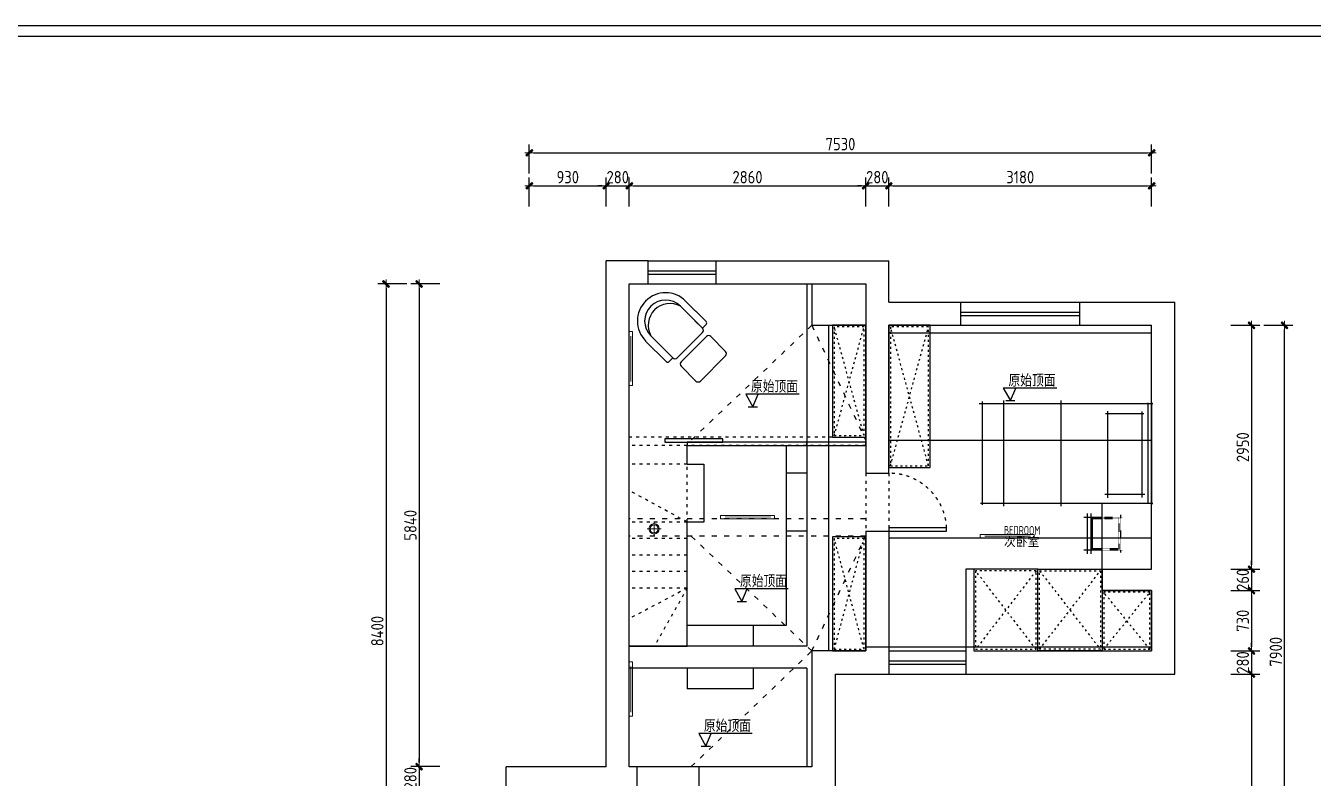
# Model space of a CAD drawing. Header units: millimetres. Extents: x -58733 to 427521, y -235734 to 553534.
# Drawn here: x 274368 to 289947, y -215198 to -206094 of the extents above; entities that cross this region are included whole.
import ezdxf

# ---------------------------------------------------------------- set-up
doc = ezdxf.new("R2010")
doc.units = ezdxf.units.MM
doc.linetypes.add('ACAD_ISO03W100', pattern=[30, 12, -18])
for name, color, linetype in [('00-墙体', 7, 'Continuous'), ('02-活动家具', 1, 'Continuous'), ('ZL文字', 2, 'Continuous'), ('图框', 251, 'Continuous')]:
    doc.layers.add(name, color=color, linetype=linetype)
for name, color, linetype, lineweight in [('P★10 文字说明', 32, 'Continuous', 0), ('墙体', 7, 'Continuous', 30), ('顶-灯具', 1, 'Continuous', 5)]:
    doc.layers.add(name, color=color, linetype=linetype, lineweight=lineweight)
doc.styles.add('-仿宋_GB2312', font='simsun.ttc', dxfattribs={"width": 0.8})
doc.styles.add('CCD_DIM', font='ARCHS.SHX')
doc.styles.add('编号', font='ARCHSTYL.SHX', dxfattribs={"width": 0.8})
doc.dimstyles.new('海龍1：50', dxfattribs={"dimscale": 50, "dimtxt": 3, "dimasz": 1, "dimexe": 2, "dimexo": 2, "dimgap": 0.6, "dimtad": 1, "dimdec": 0, "dimrnd": 5, "dimdsep": 46, "dimtxsty": 'CCD_DIM', "dimblk": 'WS-cj', "dimcen": 1, "dimclrd": 242, "dimclre": 242, "dimclrt": 2, "dimadec": 0, "dimazin": 2, "dimtfac": 1, "dimtdec": 0, "dimtix": 1, "dimtmove": 2, "dimatfit": 3, "dimldrblk": 'CCD_Leader_Arrow', "dimfxl": 5, "dimfxlon": 1, "dimtolj": 1, "dimarcsym": 0})

# ---------------------------------------------------------------- blocks, each defined once
blk = doc.blocks.new('图框1比60')
at = {"layer": '图框', "color": 121}
blk.add_line((186038, 61389), (161670, 61389), dxfattribs=at)
at = {"layer": '图框', "color": 8}
blk.add_line((161809, 61249), (185898, 61249), dxfattribs=at)
blk = doc.blocks.new('zw$DBEA')
for p, q in [((36, 1266), (36, 20)), ((36, 1253), (36, 16)), ((2045, 30), (2045, 1248)), ((2086, 1253), (2086, 16)), ((2102, 1237), (0, 1237)), ((16, 37), (2102, 37))]:
    blk.add_line(p, q)
at = {"color": 251}
for p, q in [((292, 1277), (292, 0)), ((987, 1277), (987, 0)), ((1526, 1121), (1990, 1121)), ((1556, 100), (1556, 1149)), ((1966, 1144), (1966, 106)), ((2003, 139), (1520, 139))]:
    blk.add_line(p, q, dxfattribs=at)
blk = doc.blocks.new('A$C2EBB641D')
for p, q in [((267, 733), (267, 0)), ((333, 733), (333, 0)), ((533, 667), (200, 667)), ((200, 67), (533, 67))]:
    blk.add_line(p, q)
at = {"color": 250, "linetype": 'ACAD_ISO03W100', "ltscale": 0.1}
for p, q in [((867, 27), (867, 707)), ((907, 667), (533, 667)), ((853, 640), (533, 640)), ((840, 80), (840, 653)), ((533, 93), (853, 93)), ((533, 67), (907, 67))]:
    blk.add_line(p, q, dxfattribs=at)
at = {"color": 251}
for p, q in [((533, 640), (347, 640)), ((360, 653), (360, 80)), ((347, 93), (533, 93))]:
    blk.add_line(p, q, dxfattribs=at)
blk = doc.blocks.new('zw$DCE2')
for p, q in [((316, 1068), (11, 763)), ((550, 889), (370, 1068)), ((550, 835), (244, 530)), ((597, 788), (291, 483)), ((651, 788), (695, 833)), ((979, 585), (731, 833)), ((11, 709), (191, 530)), ((291, 429), (246, 384)), ((246, 349), (495, 100)), ((246, 349), (375, 220))]:
    blk.add_line(p, q)
at = {"color": 251}
for p, q in [((916, 522), (651, 788)), ((291, 429), (557, 163)), ((291, 429), (382, 338))]:
    blk.add_line(p, q, dxfattribs=at)
for centre, radius, start, end in [((343, 1041), 38.1, 45, 135), ((523, 862), 38.1, 315, 45), ((624, 761), 38.1, 45, 135), ((713, 815), 25, 45, 135), ((38, 736), 38.1, 135, 225), ((217, 557), 38.1, 225, 315), ((318, 456), 38.1, 135, 225), ((737, 342), 342, 225, 45), ((264, 366), 25, 135, 225)]:
    blk.add_arc(centre, radius, start, end)
for centre, radius, start, end in [((737, 342), 254, 225, 45), ((684, 395), 265, 241.2602, 28.7398)]:
    blk.add_arc(centre, radius, start, end, dxfattribs=at)
blk = doc.blocks.new('WS-cj')
blk.add_hatch(color=1).paths.add_polyline_path([(0.59, 0.82), (-0.82, -0.59), (-0.59, -0.82), (0.82, 0.59)])
at = {"color": 1, "linetype": 'ByBlock', "lineweight": 0}
for p, q in [((-1.1, 0), (0, 0)), ((0, 0), (1.1, 0))]:
    blk.add_line(p, q, dxfattribs=at)
at = {"color": 1}
blk.add_lwpolyline([(0.59, 0.82), (-0.82, -0.59), (-0.59, -0.82), (0.82, 0.59)], close=True, dxfattribs=at)
blk = doc.blocks.new('*D1204')
at = {"color": 242, "lineweight": -2}
for p, q in [((165430, -208281), (165430, -207931)), ((166360, -208281), (166360, -207931)), ((165480, -208031), (166310, -208031))]:
    blk.add_line(p, q, dxfattribs=at)
at = {"layer": 'Defpoints', "color": 0}
for p in [(166360, -208031), (165430, -208431), (166360, -208431)]:
    blk.add_point(p, dxfattribs=at)
at = {"color": 242, "linetype": 'ByBlock', "lineweight": -2, "xscale": 50, "yscale": 50, "zscale": 50, "rotation": 180}
blk.add_blockref('WS-cj', (165430, -208031), dxfattribs=at)
at = {"color": 242, "linetype": 'ByBlock', "lineweight": -2, "xscale": 50, "yscale": 50, "zscale": 50}
blk.add_blockref('WS-cj', (166360, -208031), dxfattribs=at)
at = {"color": 2, "insert": (165895, -207926), "char_height": 150, "attachment_point": 5, "style": 'CCD_DIM'}
blk.add_mtext('\\A1;930', dxfattribs=at)
blk = doc.blocks.new('CCD_Leader_Arrow')
at = {"color": 1, "linetype": 'ByBlock'}
blk.add_line((0, 0), (-1, 0), dxfattribs=at)
for points in [[(-0.86, 0.67), (-0.6, 0.85), (-0.24, 0), (0, 0)], [(-0.86, -0.67), (-0.6, -0.85), (-0.24, 0), (0, 0)]]:
    blk.add_solid(points, dxfattribs=at)
blk = doc.blocks.new('*D1205')
at = {"color": 242, "lineweight": -2}
for p, q in [((166360, -208281), (166360, -207931)), ((166640, -208281), (166640, -207931)), ((166310, -208031), (166260, -208031)), ((166360, -208031), (166640, -208031)), ((166690, -208031), (166740, -208031))]:
    blk.add_line(p, q, dxfattribs=at)
at = {"layer": 'Defpoints', "color": 0}
for p in [(166640, -208031), (166360, -208431), (166640, -208431)]:
    blk.add_point(p, dxfattribs=at)
at = {"color": 242, "linetype": 'ByBlock', "lineweight": -2, "xscale": 50, "yscale": 50, "zscale": 50}
blk.add_blockref('WS-cj', (166360, -208031), dxfattribs=at)
at = {"color": 242, "linetype": 'ByBlock', "lineweight": -2, "xscale": 50, "yscale": 50, "zscale": 50, "rotation": 180}
blk.add_blockref('WS-cj', (166640, -208031), dxfattribs=at)
at = {"color": 2, "insert": (166500, -207926), "char_height": 150, "attachment_point": 5, "style": 'CCD_DIM'}
blk.add_mtext('\\A1;280', dxfattribs=at)
blk = doc.blocks.new('*D1206')
at = {"color": 242, "lineweight": -2}
for p, q in [((166640, -208281), (166640, -207931)), ((169500, -208281), (169500, -207931)), ((166690, -208031), (169450, -208031))]:
    blk.add_line(p, q, dxfattribs=at)
at = {"layer": 'Defpoints', "color": 0}
for p in [(169500, -208031), (166640, -208431), (169500, -208431)]:
    blk.add_point(p, dxfattribs=at)
at = {"color": 242, "linetype": 'ByBlock', "lineweight": -2, "xscale": 50, "yscale": 50, "zscale": 50, "rotation": 180}
blk.add_blockref('WS-cj', (166640, -208031), dxfattribs=at)
at = {"color": 242, "linetype": 'ByBlock', "lineweight": -2, "xscale": 50, "yscale": 50, "zscale": 50}
blk.add_blockref('WS-cj', (169500, -208031), dxfattribs=at)
at = {"color": 2, "insert": (168070, -207926), "char_height": 150, "attachment_point": 5, "style": 'CCD_DIM'}
blk.add_mtext('\\A1;2860', dxfattribs=at)
blk = doc.blocks.new('*D1207')
at = {"color": 242, "lineweight": -2}
for p, q in [((169500, -208281), (169500, -207931)), ((169780, -208281), (169780, -207931)), ((169450, -208031), (169400, -208031)), ((169500, -208031), (169780, -208031)), ((169830, -208031), (169880, -208031))]:
    blk.add_line(p, q, dxfattribs=at)
at = {"layer": 'Defpoints', "color": 0}
for p in [(169780, -208031), (169500, -208431), (169780, -208431)]:
    blk.add_point(p, dxfattribs=at)
at = {"color": 242, "linetype": 'ByBlock', "lineweight": -2, "xscale": 50, "yscale": 50, "zscale": 50}
blk.add_blockref('WS-cj', (169500, -208031), dxfattribs=at)
at = {"color": 242, "linetype": 'ByBlock', "lineweight": -2, "xscale": 50, "yscale": 50, "zscale": 50, "rotation": 180}
blk.add_blockref('WS-cj', (169780, -208031), dxfattribs=at)
at = {"color": 2, "insert": (169640, -207926), "char_height": 150, "attachment_point": 5, "style": 'CCD_DIM'}
blk.add_mtext('\\A1;280', dxfattribs=at)
blk = doc.blocks.new('*D1208')
at = {"color": 242, "lineweight": -2}
for p, q in [((169780, -208281), (169780, -207931)), ((172960, -208281), (172960, -207931)), ((169830, -208031), (172910, -208031))]:
    blk.add_line(p, q, dxfattribs=at)
at = {"layer": 'Defpoints', "color": 0}
for p in [(172960, -208031), (169780, -208431), (172960, -208431)]:
    blk.add_point(p, dxfattribs=at)
at = {"color": 242, "linetype": 'ByBlock', "lineweight": -2, "xscale": 50, "yscale": 50, "zscale": 50, "rotation": 180}
blk.add_blockref('WS-cj', (169780, -208031), dxfattribs=at)
at = {"color": 242, "linetype": 'ByBlock', "lineweight": -2, "xscale": 50, "yscale": 50, "zscale": 50}
blk.add_blockref('WS-cj', (172960, -208031), dxfattribs=at)
at = {"color": 2, "insert": (171370, -207926), "char_height": 150, "attachment_point": 5, "style": 'CCD_DIM'}
blk.add_mtext('\\A1;3180', dxfattribs=at)
blk = doc.blocks.new('*D1209')
at = {"color": 242, "lineweight": -2}
for p, q in [((165430, -207881), (165430, -207531)), ((165480, -207631), (172910, -207631)), ((172960, -207881), (172960, -207531))]:
    blk.add_line(p, q, dxfattribs=at)
at = {"layer": 'Defpoints', "color": 0}
for p in [(172960, -207631), (165430, -208431), (172960, -208431)]:
    blk.add_point(p, dxfattribs=at)
at = {"color": 242, "linetype": 'ByBlock', "lineweight": -2, "xscale": 50, "yscale": 50, "zscale": 50, "rotation": 180}
blk.add_blockref('WS-cj', (165430, -207631), dxfattribs=at)
at = {"color": 242, "linetype": 'ByBlock', "lineweight": -2, "xscale": 50, "yscale": 50, "zscale": 50}
blk.add_blockref('WS-cj', (172960, -207631), dxfattribs=at)
at = {"color": 2, "insert": (169195, -207526), "char_height": 150, "attachment_point": 5, "style": 'CCD_DIM'}
blk.add_mtext('\\A1;7530', dxfattribs=at)
blk = doc.blocks.new('*D1216')
at = {"color": 242, "lineweight": -2}
for p, q in [((164346, -209218), (163996, -209218)), ((164096, -209268), (164096, -215008)), ((164346, -215058), (163996, -215058))]:
    blk.add_line(p, q, dxfattribs=at)
at = {"layer": 'Defpoints', "color": 0}
for p in [(164496, -209218), (164096, -215058), (164496, -215058)]:
    blk.add_point(p, dxfattribs=at)
at = {"color": 242, "linetype": 'ByBlock', "lineweight": -2, "xscale": 50, "yscale": 50, "zscale": 50}
for p, rotation in [((164096, -209218), 90), ((164096, -215058), 270)]:
    blk.add_blockref('WS-cj', p, dxfattribs=dict(at, rotation=rotation))
at = {"color": 2, "insert": (163991, -212138), "char_height": 150, "attachment_point": 5, "rotation": 90, "style": 'CCD_DIM'}
blk.add_mtext('\\A1;5840', dxfattribs=at)
blk = doc.blocks.new('*D1217')
at = {"color": 242, "lineweight": -2}
for p, q in [((164096, -215008), (164096, -214958)), ((164346, -215058), (163996, -215058)), ((164096, -215058), (164096, -215338)), ((164346, -215338), (163996, -215338)), ((164096, -215388), (164096, -215438))]:
    blk.add_line(p, q, dxfattribs=at)
at = {"layer": 'Defpoints', "color": 0}
for p in [(164496, -215058), (164096, -215338), (164496, -215338)]:
    blk.add_point(p, dxfattribs=at)
at = {"color": 242, "linetype": 'ByBlock', "lineweight": -2, "xscale": 50, "yscale": 50, "zscale": 50}
for p, rotation in [((164096, -215058), 270), ((164096, -215338), 90)]:
    blk.add_blockref('WS-cj', p, dxfattribs=dict(at, rotation=rotation))
at = {"color": 2, "insert": (163991, -215198), "char_height": 150, "attachment_point": 5, "rotation": 90, "style": 'CCD_DIM'}
blk.add_mtext('\\A1;280', dxfattribs=at)
blk = doc.blocks.new('*D1219')
at = {"color": 242, "lineweight": -2}
for p, q in [((163946, -209218), (163596, -209218)), ((163696, -209268), (163696, -217568)), ((163946, -217618), (163596, -217618))]:
    blk.add_line(p, q, dxfattribs=at)
at = {"layer": 'Defpoints', "color": 0}
for p in [(164496, -209218), (163696, -217618), (164496, -217618)]:
    blk.add_point(p, dxfattribs=at)
at = {"color": 242, "linetype": 'ByBlock', "lineweight": -2, "xscale": 50, "yscale": 50, "zscale": 50}
for p, rotation in [((163696, -209218), 90), ((163696, -217618), 270)]:
    blk.add_blockref('WS-cj', p, dxfattribs=dict(at, rotation=rotation))
at = {"color": 2, "insert": (163591, -213418), "char_height": 150, "attachment_point": 5, "rotation": 90, "style": 'CCD_DIM'}
blk.add_mtext('\\A1;8400', dxfattribs=at)
blk = doc.blocks.new('*D1220')
at = {"color": 242, "lineweight": -2}
for p, q in [((173918, -209718), (174268, -209718)), ((174168, -209768), (174168, -212618)), ((173918, -212668), (174268, -212668))]:
    blk.add_line(p, q, dxfattribs=at)
at = {"layer": 'Defpoints', "color": 0}
for p in [(173768, -209718), (173768, -212668), (174168, -212668)]:
    blk.add_point(p, dxfattribs=at)
at = {"color": 242, "linetype": 'ByBlock', "lineweight": -2, "xscale": 50, "yscale": 50, "zscale": 50}
for p, rotation in [((174168, -209718), 90), ((174168, -212668), 270)]:
    blk.add_blockref('WS-cj', p, dxfattribs=dict(at, rotation=rotation))
at = {"color": 2, "insert": (174063, -211193), "char_height": 150, "attachment_point": 5, "rotation": 90, "style": 'CCD_DIM'}
blk.add_mtext('\\A1;2950', dxfattribs=at)
blk = doc.blocks.new('*D1221')
at = {"color": 242, "lineweight": -2}
for p, q in [((174168, -212618), (174168, -212568)), ((173918, -212668), (174268, -212668)), ((174168, -212668), (174168, -212928)), ((173918, -212928), (174268, -212928)), ((174168, -212978), (174168, -213028))]:
    blk.add_line(p, q, dxfattribs=at)
at = {"layer": 'Defpoints', "color": 0}
for p in [(173768, -212668), (173768, -212928), (174168, -212928)]:
    blk.add_point(p, dxfattribs=at)
at = {"color": 242, "linetype": 'ByBlock', "lineweight": -2, "xscale": 50, "yscale": 50, "zscale": 50}
for p, rotation in [((174168, -212668), 270), ((174168, -212928), 90)]:
    blk.add_blockref('WS-cj', p, dxfattribs=dict(at, rotation=rotation))
at = {"color": 2, "insert": (174063, -212798), "char_height": 150, "attachment_point": 5, "rotation": 90, "style": 'CCD_DIM'}
blk.add_mtext('\\A1;260', dxfattribs=at)
blk = doc.blocks.new('*D1222')
at = {"color": 242, "lineweight": -2}
for p, q in [((173918, -212928), (174268, -212928)), ((174168, -212978), (174168, -213608)), ((173918, -213658), (174268, -213658))]:
    blk.add_line(p, q, dxfattribs=at)
at = {"layer": 'Defpoints', "color": 0}
for p in [(173768, -212928), (173768, -213658), (174168, -213658)]:
    blk.add_point(p, dxfattribs=at)
at = {"color": 242, "linetype": 'ByBlock', "lineweight": -2, "xscale": 50, "yscale": 50, "zscale": 50}
for p, rotation in [((174168, -212928), 90), ((174168, -213658), 270)]:
    blk.add_blockref('WS-cj', p, dxfattribs=dict(at, rotation=rotation))
at = {"color": 2, "insert": (174063, -213293), "char_height": 150, "attachment_point": 5, "rotation": 90, "style": 'CCD_DIM'}
blk.add_mtext('\\A1;730', dxfattribs=at)
blk = doc.blocks.new('*D1223')
at = {"color": 242, "lineweight": -2}
for p, q in [((174168, -213608), (174168, -213558)), ((173918, -213658), (174268, -213658)), ((174168, -213658), (174168, -213938)), ((173918, -213938), (174268, -213938)), ((174168, -213988), (174168, -214038))]:
    blk.add_line(p, q, dxfattribs=at)
at = {"layer": 'Defpoints', "color": 0}
for p in [(173768, -213658), (173768, -213938), (174168, -213938)]:
    blk.add_point(p, dxfattribs=at)
at = {"color": 242, "linetype": 'ByBlock', "lineweight": -2, "xscale": 50, "yscale": 50, "zscale": 50}
for p, rotation in [((174168, -213658), 270), ((174168, -213938), 90)]:
    blk.add_blockref('WS-cj', p, dxfattribs=dict(at, rotation=rotation))
at = {"color": 2, "insert": (174063, -213798), "char_height": 150, "attachment_point": 5, "rotation": 90, "style": 'CCD_DIM'}
blk.add_mtext('\\A1;280', dxfattribs=at)
blk = doc.blocks.new('*D1224')
at = {"color": 242, "lineweight": -2}
for p, q in [((173918, -213938), (174268, -213938)), ((174168, -213988), (174168, -217568)), ((173918, -217618), (174268, -217618))]:
    blk.add_line(p, q, dxfattribs=at)
at = {"layer": 'Defpoints', "color": 0}
for p in [(173768, -213938), (173768, -217618), (174168, -217618)]:
    blk.add_point(p, dxfattribs=at)
at = {"color": 242, "linetype": 'ByBlock', "lineweight": -2, "xscale": 50, "yscale": 50, "zscale": 50}
for p, rotation in [((174168, -213938), 90), ((174168, -217618), 270)]:
    blk.add_blockref('WS-cj', p, dxfattribs=dict(at, rotation=rotation))
at = {"color": 2, "insert": (174063, -215778), "char_height": 150, "attachment_point": 5, "rotation": 90, "style": 'CCD_DIM'}
blk.add_mtext('\\A1;3680', dxfattribs=at)
blk = doc.blocks.new('*D1225')
at = {"color": 242, "lineweight": -2}
for p, q in [((174318, -209718), (174668, -209718)), ((174568, -217568), (174568, -209768)), ((174318, -217618), (174668, -217618))]:
    blk.add_line(p, q, dxfattribs=at)
at = {"layer": 'Defpoints', "color": 0}
for p in [(173768, -209718), (174568, -209718), (173768, -217618)]:
    blk.add_point(p, dxfattribs=at)
at = {"color": 242, "linetype": 'ByBlock', "lineweight": -2, "xscale": 50, "yscale": 50, "zscale": 50}
for p, rotation in [((174568, -209718), 90), ((174568, -217618), 270)]:
    blk.add_blockref('WS-cj', p, dxfattribs=dict(at, rotation=rotation))
at = {"color": 2, "insert": (174463, -213668), "char_height": 150, "attachment_point": 5, "rotation": 90, "style": 'CCD_DIM'}
blk.add_mtext('\\A1;7900', dxfattribs=at)
blk = doc.blocks.new('G$CBA1DC7EE')
at = {"layer": 'ZL文字', "color": 4}
blk.add_line((22, 0), (104, 0), dxfattribs=at)
blk.add_lwpolyline([(477, 111), (0, 111), (63, 0), (111, 111)], dxfattribs=at)
blk = doc.blocks.new('G$C86D6395D')
at = {"layer": '顶-灯具', "color": 1}
for p, q in [((85, 0), (85, 175)), ((0, 87), (169, 87))]:
    blk.add_line(p, q, dxfattribs=at)
blk.add_ellipse((85, 87), major_axis=(-0.2, 62.8), ratio=1, start_param=4.709425, end_param=10.99261, dxfattribs=at)
at = {"layer": '顶-灯具', "color": 251}
blk.add_ellipse((85, 87), major_axis=(-0.1, 48.9), ratio=1, start_param=4.711289314510791, end_param=10.99447462169037, dxfattribs=at)
blk = doc.blocks.new('家具哈哈')
for p, q in [((166359.6, -215058.4), (166359.6, -208938.4)), ((166869.6, -208938.4), (166359.6, -208938.4)), ((166869.6, -209218.4), (166869.6, -208938.4)), ((167689.6, -209218.4), (167689.6, -208938.4)), ((167689.6, -208938.4), (169779.6, -208938.4)), ((169779.6, -209438.4), (169779.6, -208938.4)), ((166639.6, -215058.4), (166639.6, -209218.4)), ((166639.6, -209218.4), (166869.6, -209218.4)), ((167689.6, -209218.4), (169499.6, -209218.4)), ((168849.6, -209218.4), (168849.6, -209718.4)), ((169499.6, -209218.4), (169499.6, -211508.4)), ((169779.6, -209438.4), (170649.6, -209438.4)), ((170649.6, -209718.4), (170649.6, -209438.4)), ((172089.6, -209718.4), (172089.6, -209438.4)), ((172089.6, -209438.4), (173239.6, -209438.4)), ((173239.6, -213938.4), (173239.6, -209438.4)), ((168849.6, -209718.4), (169499.6, -209718.4)), ((169779.6, -211508.4), (169779.6, -209718.4)), ((169779.6, -209718.4), (170649.6, -209718.4)), ((172089.6, -209718.4), (172959.6, -209718.4)), ((172959.6, -212668.4), (172959.6, -209718.4)), ((169499.6, -211508.4), (169779.6, -211508.4)), ((169499.6, -212208.4), (169779.6, -212208.4)), ((169499.6, -212208.4), (169499.6, -213658.4)), ((169779.6, -212208.4), (169779.6, -213938.4)), ((170709.6, -212668.4), (170709.6, -213938.4)), ((170809.6, -212668.4), (170709.6, -212668.4)), ((170809.6, -212668.4), (170809.6, -213658.4)), ((172359.6, -212668.4), (172959.6, -212668.4)), ((172359.6, -212928.4), (172359.6, -212668.4)), ((172359.6, -212928.4), (172959.6, -212928.4)), ((172959.6, -212928.4), (172959.6, -213658.4)), ((169499.6, -213658.4), (168849.6, -213658.4)), ((168849.6, -213658.4), (168849.6, -215058.4)), ((170809.6, -213658.4), (172959.6, -213658.4)), ((169129.6, -213938.4), (169129.6, -217898.4)), ((169129.6, -213938.4), (169779.6, -213938.4)), ((170709.6, -213938.4), (173239.6, -213938.4)), ((165149.6, -217898.4), (165149.6, -215058.4)), ((166359.6, -215058.4), (165149.6, -215058.4)), ((166729.6, -215058.4), (166639.6, -215058.4)), ((166729.6, -215058.4), (166729.6, -215368.4)), ((168849.6, -215058.4), (167479.6, -215058.4)), ((167479.6, -215058.4), (167479.6, -215338.4))]:
    blk.add_line(p, q)
at = {"color": 12}
for p, q in [((166869.6, -208938.4), (167689.6, -208938.4)), ((166869.6, -209218.4), (167689.6, -209218.4)), ((170649.6, -209438.4), (172089.6, -209438.4)), ((170649.6, -209718.4), (172089.6, -209718.4)), ((169779.6, -213658.4), (170709.6, -213658.4)), ((169779.6, -213938.4), (170709.6, -213938.4))]:
    blk.add_line(p, q, dxfattribs=at)
at = {"layer": '00-墙体', "color": 42}
for p, q in [((166869.6, -209058.4), (167689.6, -209058.4)), ((166869.6, -209098.4), (167689.6, -209098.4)), ((170649.6, -209558.4), (172089.6, -209558.4)), ((170649.6, -209598.4), (172089.6, -209598.4)), ((169779.6, -213778.4), (170709.6, -213778.4)), ((169779.6, -213818.4), (170709.6, -213818.4))]:
    blk.add_line(p, q, dxfattribs=at)
at = {"layer": '02-活动家具', "color": 8, "ltscale": 3}
for p, q in [((168789.6, -209218.4), (168789.6, -213598.4)), ((169049.6, -209718.4), (169049.6, -213658.4)), ((168539.6, -211173.4), (168539.6, -213348.4)), ((168789.6, -211508.4), (168539.6, -211508.4)), ((168789.6, -212208.4), (168539.6, -212208.4)), ((168539.6, -213348.4), (167339.6, -213348.4)), ((168139.6, -213348.4), (168139.6, -213598.4)), ((168789.6, -213598.4), (166639.6, -213598.4)), ((168789.6, -213868.4), (166639.6, -213868.4)), ((167339.6, -213868.4), (167339.6, -214118.4)), ((168139.6, -213868.4), (168139.6, -214118.4)), ((168789.6, -213868.4), (168789.6, -215058.4)), ((168139.6, -214118.4), (167339.6, -214118.4))]:
    blk.add_line(p, q, dxfattribs=at)
at = {"layer": '02-活动家具', "color": 251, "linetype": 'ACAD_ISO03W100', "ltscale": 2}
for p, q in [((169119.6, -211053.4), (169479.6, -209738.4)), ((169479.6, -211053.4), (169119.6, -209738.4)), ((169799.6, -211418.4), (170259.6, -209738.4)), ((170259.6, -211418.4), (169799.6, -209738.4)), ((169119.6, -213638.4), (169479.6, -212298.4)), ((169479.6, -213638.4), (169119.6, -212298.4)), ((171563.2, -213638.4), (170829.6, -212688.4)), ((171563.2, -212688.4), (170829.6, -213638.4)), ((171603.2, -213638.4), (172339.6, -212688.4)), ((171603.2, -212688.4), (172339.6, -213638.4)), ((172379.6, -213638.4), (172939.6, -212948.4)), ((172939.6, -213638.4), (172379.6, -212948.4))]:
    blk.add_line(p, q, dxfattribs=at)
at = {"layer": '02-活动家具', "color": 8, "linetype": 'ACAD_ISO03W100', "ltscale": 3}
for p, q in [((169099.6, -211073.4), (166639.6, -211073.4)), ((169499.6, -211173.4), (166639.6, -211173.4)), ((167339.6, -211398.4), (166639.6, -211398.4)), ((167339.6, -212098.4), (167339.6, -211398.4)), ((169499.6, -211508.4), (169499.6, -212208.4)), ((169779.6, -211508.4), (169779.6, -212208.4)), ((167339.6, -212098.4), (166639.6, -211717.1)), ((167339.6, -212098.4), (166639.6, -212098.4)), ((167339.6, -212298.4), (166639.6, -212298.4)), ((167339.6, -212498.4), (166639.6, -212498.4)), ((167339.6, -212698.4), (166639.6, -212698.4)), ((167339.6, -212898.4), (166639.6, -212898.4)), ((167339.6, -212898.4), (166639.6, -213267.3)), ((167339.6, -212898.4), (166943.5, -213598.4))]:
    blk.add_line(p, q, dxfattribs=at)
at = {"layer": '02-活动家具'}
for p, q in [((167339.6, -211398.4), (167339.6, -211173.4)), ((167339.6, -211398.4), (167539.6, -211398.4)), ((167539.6, -211398.4), (167539.6, -212098.4)), ((172359.6, -212668.4), (172359.6, -211868.4)), ((167339.6, -213598.4), (167339.6, -212098.4)), ((167539.6, -212098.4), (167339.6, -212098.4)), ((166639.6, -213598.4), (167339.6, -213598.4))]:
    blk.add_line(p, q, dxfattribs=at)
for points in [[(169499.6, -209718.4), (169099.6, -209718.4), (169099.6, -211073.4), (169499.6, -211073.4)], [(170279.6, -209718.4), (169779.6, -209718.4), (169779.6, -211438.4), (170279.6, -211438.4)], [(167069.9, -211133.4), (167769.9, -211133.4), (167769.9, -211093.4), (167069.9, -211093.4)], [(167339.6, -211173.4), (168789.6, -211173.4), (168789.6, -211133.4), (167339.6, -211133.4)], [(168789.6, -211173.4), (169499.6, -211173.4), (169499.6, -211133.4), (168789.6, -211133.4)], [(169779.6, -212208.4), (170479.6, -212208.4), (170479.6, -212168.4), (169779.6, -212168.4)], [(169499.6, -212278.4), (169099.6, -212278.4), (169099.6, -213658.4), (169499.6, -213658.4)], [(170809.6, -212668.4), (170809.6, -213658.4), (171583.2, -213658.4), (171583.2, -212668.4)], [(172359.6, -212668.4), (172359.6, -213658.4), (171583.2, -213658.4), (171583.2, -212668.4)], [(172959.6, -212928.4), (172359.6, -212928.4), (172359.6, -213658.4), (172959.6, -213658.4)]]:
    blk.add_lwpolyline(points, close=True, dxfattribs=at)
at = {"layer": '02-活动家具', "color": 251, "linetype": 'ACAD_ISO03W100', "ltscale": 2}
for points in [[(169479.6, -209738.4), (169119.6, -209738.4), (169119.6, -211053.4), (169479.6, -211053.4)], [(170259.6, -209738.4), (169799.6, -209738.4), (169799.6, -211418.4), (170259.6, -211418.4)], [(169479.6, -212298.4), (169119.6, -212298.4), (169119.6, -213638.4), (169479.6, -213638.4)], [(170829.6, -212688.4), (170829.6, -213638.4), (171563.2, -213638.4), (171563.2, -212688.4)], [(172339.6, -212688.4), (172339.6, -213638.4), (171603.2, -213638.4), (171603.2, -212688.4)], [(172939.6, -212948.4), (172379.6, -212948.4), (172379.6, -213638.4), (172939.6, -213638.4)]]:
    blk.add_lwpolyline(points, close=True, dxfattribs=at)
at = {"layer": '02-活动家具', "color": 8, "linetype": 'ACAD_ISO03W100', "ltscale": 3}
blk.add_arc((169784, -212204.9), 696.6, 3.00691, 90.36246, dxfattribs=at)
at = {"layer": '02-活动家具', "rotation": 180}
blk.add_blockref('zw$DCE2', (167816.3, -209324.3), dxfattribs=at)
at = {"layer": '02-活动家具'}
blk.add_blockref('zw$DBEA', (170874, -211905.7), dxfattribs=at)
at = {"layer": '02-活动家具', "xscale": -0.6666666666669698, "yscale": 0.6666666666669698, "zscale": 0.6666666666669698, "rotation": 179.9999999999995}
blk.add_blockref('A$C2EBB641D', (172004, -211994.9), dxfattribs=at)
at = {"layer": 'P★10 文字说明', "insert": (171172.4, -212146.3), "char_height": 105, "attachment_point": 1, "line_spacing_factor": 0.8, "style": '编号'}
blk.add_mtext('BEDROOM\\P{\\W1;\\f宋体|b0|i0|c134|p2;次卧室}', dxfattribs=at)
for base, p1, p2, picture, middle in [((172959.6, -207630.5), (165429.6, -208430.5), (172959.6, -208430.5), '*D1209', (169194.6, -207525.5)), ((166359.6, -208030.5), (165429.6, -208430.5), (166359.6, -208430.5), '*D1204', (165894.6, -207925.5)), ((166639.6, -208030.5), (166359.6, -208430.5), (166639.6, -208430.5), '*D1205', (166499.6, -207925.5)), ((169499.6, -208030.5), (166639.6, -208430.5), (169499.6, -208430.5), '*D1206', (168069.6, -207925.5)), ((169779.6, -208030.5), (169499.6, -208430.5), (169779.6, -208430.5), '*D1207', (169639.6, -207925.5)), ((172959.6, -208030.5), (169779.6, -208430.5), (172959.6, -208430.5), '*D1208', (171369.6, -207925.5))]:
    dim = blk.add_linear_dim(base=base, p1=p1, p2=p2, dimstyle='海龍1：50')
    dim.commit()
    dim.dimension.update_dxf_attribs({"geometry": picture, "text_midpoint": middle})
for base, p1, p2, picture, middle in [((163695.7, -217618.4), (164495.7, -209218.4), (164495.7, -217618.4), '*D1219', (163590.7, -213418.4)), ((164095.7, -215058.4), (164495.7, -209218.4), (164495.7, -215058.4), '*D1216', (163990.7, -212138.4)), ((174168.3, -212668.4), (173768.3, -209718.4), (173768.3, -212668.4), '*D1220', (174063.3, -211193.4)), ((174568.3, -209718.4), (173768.3, -217618.4), (173768.3, -209718.4), '*D1225', (174463.3, -213668.4)), ((174168.3, -212928.4), (173768.3, -212668.4), (173768.3, -212928.4), '*D1221', (174063.3, -212798.4)), ((174168.3, -213658.4), (173768.3, -212928.4), (173768.3, -213658.4), '*D1222', (174063.3, -213293.4)), ((174168.3, -213938.4), (173768.3, -213658.4), (173768.3, -213938.4), '*D1223', (174063.3, -213798.4)), ((174168.3, -217618.4), (173768.3, -213938.4), (173768.3, -217618.4), '*D1224', (174063.3, -215778.4)), ((164095.7, -215338.4), (164495.7, -215058.4), (164495.7, -215338.4), '*D1217', (163990.7, -215198.4))]:
    dim = blk.add_linear_dim(base=base, p1=p1, p2=p2, angle=90, dimstyle='海龍1：50')
    dim.commit()
    dim.dimension.update_dxf_attribs({"geometry": picture, "text_midpoint": middle})
blk = doc.blocks.new('家具布置图2')
at = {"color": 251}
for p, q in [((238798, -209808), (241978, -209808)), ((238798, -211108), (241978, -211108)), ((238798, -212288), (241978, -212288)), ((238518, -213608), (241978, -213608))]:
    blk.add_line(p, q, dxfattribs=at)
at = {"color": 1}
blk.add_line((235748, -215058), (236498, -215058), dxfattribs=at)
at = {"layer": '00-墙体', "color": 8, "linetype": 'ACAD_ISO03W100', "ltscale": 5}
for p, q in [((237868, -209718), (236408, -211108)), ((237868, -209718), (238518, -211108)), ((238518, -212058), (235658, -212058)), ((238518, -212268), (235658, -212268)), ((237868, -213658), (236408, -212268)), ((237868, -213658), (238518, -212268)), ((236408, -215058), (237868, -213658))]:
    blk.add_line(p, q, dxfattribs=at)
at = {"layer": '顶-灯具', "color": 1}
for points in [[(235697, -209793), (235697, -210448), (235658, -210448), (235658, -209793)], [(236763, -212019), (237417, -212019), (237417, -212058), (236763, -212058)], [(239904, -212249), (240558, -212249), (240558, -212288), (239904, -212288)], [(235697, -213791), (235697, -214446), (235658, -214446), (235658, -213791)]]:
    blk.add_lwpolyline(points, close=True, dxfattribs=at)
at = {"layer": '顶-灯具', "color": 2, "linetype": 'ACAD_ISO03W100', "ltscale": 3, "const_width": 9.11}
for points in [[(235677, -210402), (235677, -209847)], [(237372, -212039), (236816, -212039)], [(240513, -212269), (239957, -212269)], [(235677, -214400), (235677, -213845)]]:
    blk.add_lwpolyline(points, dxfattribs=at)
at = {"color": 140}
for name, p in [('家具哈哈', (69019, 0)), ('G$C86D6395D', (235874, -212268))]:
    blk.add_blockref(name, p, dxfattribs=at)
at = {"xscale": 1.35701790374847, "yscale": 1.35701790374847, "zscale": 1.35701790374847}
for p in [(237068, -210704), (240184, -210629), (236935, -213058), (236498, -214809)]:
    blk.add_blockref('G$CBA1DC7EE', p, dxfattribs=at)
at = {"layer": 'ZL文字', "color": 4, "style": '-仿宋_GB2312', "width": 0.8}
for p in [(240247, -210446), (237131, -210520), (236998, -212874), (236561, -214625)]:
    blk.add_text('原始顶面', height=130.3, dxfattribs=at).set_placement(p)

msp = doc.modelspace()

# ---------------------------------------------------------------- block references
at = {"color": 140}
msp.add_blockref('家具布置图2', (46012.4, 0), dxfattribs=at)
at = {"layer": '墙体', "color": 0, "xscale": 0.9120113186390109, "yscale": 0.9120113186390109, "zscale": 0.9120113186390109}
msp.add_blockref('图框1比60', (125871.1, -262081.4), dxfattribs=at)

doc.saveas('drawing.dxf')
